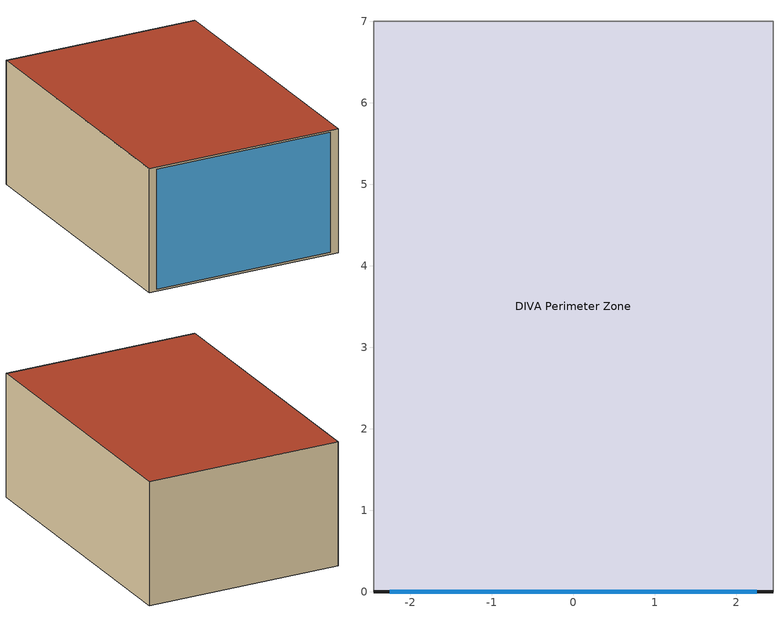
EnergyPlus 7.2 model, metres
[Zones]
DIVA Perimeter Zone
 floor outside (Wall_Composite2x6WoodStud_U0.33): 2.45,0 -2.45,0 -2.45,7 2.45,7 z-1.55
 wall outside (Wall_Composite2x4WoodStud_U0.50): 2.45,0 -2.45,0 z-1.55:1.55
 wall adiabatic (Wall_Composite2x6WoodStud_U0.33): 2.45,0 2.45,7 / -2.45,0 -2.45,7 2.45,7 z-1.55:1.55
 window (ep_window Unshaded Construction): 2.25,0 -2.25,0 z-1.5:1.5
 roof outside (Wall_Composite2x6WoodStud_U0.33): 2.45,7 -2.45,7 -2.45,0 2.45,0 z1.55
[Building]
One Zone Office Model: North Axis=0; Terrain=City; Loads Convergence Tolerance Value=0.04; Temperature Convergence Tolerance Value=0.2; Solar Distribution=FullExteriorWithReflections; Maximum Number of Warmup Days=25; Minimum Number of Warmup Days=6
[Construction]
Wall_Composite2x4WoodStud_U0.50: Composite 2x4 Wood Stud #3, Composite 2x4 Wood Stud #2, Composite 2x4 Wood Stud #1
Wall_Composite2x6WoodStud_U0.33: Composite 2x6 Wood Stud #3, Composite 2x6 Wood Stud #2, Composite 2x6 Wood Stud #1
ep_window Unshaded Construction: Simple Glazing_DoublePane_LowE
[Material] Roughness=Smooth; Thermal Absorptance=0.9; Solar Absorptance=0.7; Visible Absorptance=0.7
Name | Thickness {m} | Conductivity {W/m-K} | Density {kg/m3} | Specific Heat {J/kg-K}
Composite 2x4 Wood Stud #1 | 0.019 | 0.186 | 640 | 1048
Composite 2x4 Wood Stud #2 | 0.083 | 0.049 | 119.63 | 1048
Composite 2x4 Wood Stud #3 | 0.025 | 0.124 | 508.45 | 1048
Composite 2x6 Wood Stud #1 | 0.019 | 0.137 | 640 | 1006
Composite 2x6 Wood Stud #2 | 0.133 | 0.047 | 93.84 | 1006
Composite 2x6 Wood Stud #3 | 0.025 | 0.246 | 492.67 | 1006
[WindowMaterial:SimpleGlazingSystem]
Simple Glazing_DoublePane_LowE: U-value W/m2/K=1.63; Solar Heat Gain Coefficient=.28; Visible Transmittance=.65
[Zone]
DIVA Perimeter Zone: Type=1; Multiplier=1; Ceiling Height=Autocalculate; Volume=106.33; Floor Area {m2}=34.3; Part of Total Floor Area=Yes
[ZoneInfiltration:DesignFlowRate]
DIVA Perimeter Zone Infiltration: Zone=DIVA Perimeter Zone; Schedule=Always On; Design Volume Flow Rate Calculation Method=AirChanges/Hour; Air Changes Per Hour {ACH}=0.5; Constant Term Coefficient=1; Temperature Term Coefficient=0; Velocity Term Coefficient=0; Velocity Squared Term Coefficient=0
[Lights]
DIVA Perimeter Zone_Lights: Zone=DIVA Perimeter Zone; Schedule=Climate-Based Occupancy Schedule; Calculation Method=Watts/Area; Watts per Zone Area {W/m2}=11.74; Return Air Fraction=0; Fraction Radiant=0.42; Fraction Visible=0.18; Fraction Replaceable=1; Return Air Fraction Is Calculated from Plenum Temperature=No
[People]
DIVA Perimeter Zone People: Zone=DIVA Perimeter Zone; Schedule=Climate-Based Occupancy Schedule; Calculation Method=Area/Person; Zone Area per Person=10; Fraction Radiant=0.3; User Specified Sensible Fraction=AUTOCALCULATE; Activity Level Schedule=Activity Schedule; Carbon Dioxide Generation Rate {m3/s-W}=3.82E-8; Enable ASHRAE 55 Comfort Warnings=No; MRT Calculation=ZoneAveraged; Work Efficiency Schedule=Work Efficiency Schedule; Clothing Schedule=Clothing Schedule; Air Velocity Schedule=Air Velocity Schedule
[ElectricEquipment]
DIVA Perimeter Zone_PlugMisc_Equip: Zone=DIVA Perimeter Zone; Schedule=Climate-Based Occupancy Schedule; Design Level Calculation Method=Watts/Area; Watts per Zone Floor Area {W/m2}=4; Fraction Latent=0; Fraction Radiant=0.5; Fraction Lost=0
[ZoneControl:Thermostat]
DIVA Perimeter Zone Thermostat: Zone or ZoneList=DIVA Perimeter Zone; Control Type Schedule=HVAC Operation Schedule; Control 1=DIVA Perimeter Zone DualSPSched
[ThermostatSetpoint:DualSetpoint]
DIVA Perimeter Zone DualSPSched: Heating Setpoint Temperature Schedule=Heating Setpoint Schedule; Cooling Setpoint Temperature Schedule=Cooling Setpoint Schedule
[Zone equipment]
DIVA Perimeter Zone: DIVA Perimeter Zone Ideal Loads Air
[ZoneHVAC:IdealLoadsAirSystem]
DIVA Perimeter Zone Ideal Loads Air: Maximum Heating Supply Air Temperature {C}=40; Minimum Cooling Supply Air Temperature {C}=12; Maximum Heating Supply Air Humidity Ratio {kg-H2O/kg-air}=0.0156; Minimum Cooling Supply Air Humidity Ratio {kg-H2O/kg-air}=0.0077; Heating Limit=NoLimit; Cooling Limit=NoLimit; Heating Availability Schedule=Always On; Cooling Availability Schedule=Always On; Dehumidification Control Type=None; Humidification Control Type=None; Demand Controlled Ventilation Type=OccupancySchedule
[ZoneVentilation:DesignFlowRate] Zone=DIVA Perimeter Zone; Ventilation Type=Intake; Fan Pressure Rise{Pa}=600; Fan Total Efficiency=0.9; Constant Term Coefficient=1; Temperature Term Coefficient=0; Velocity Term Coefficient=0; Velocity Squared Term Coefficient=0
Name | Schedule | Design Volume Flow Rate calculation method | Volume Flow Rate per person {m3/s/person} | Volume Flow Rate per area {m3/s/m2}
DIVA Occupancy Based Ventilation | Climate-Based Occupancy Schedule | Flow/Person | 0.0025
DIVA Floor Area Based Ventilation | Always On | Flow/Area |  | 0.0003
[Schedule:Compact]
Always On: Through: 12/31, For: AllDays, Until: 24:00, 1
Activity Schedule: Through: 12/31, For: AllDays, Until: 24:00, 120
Air Velocity Schedule: Through: 12/31, For: AllDays, Until: 24:00, 0.2
Work Efficiency Schedule: Through: 12/31, For: AllDays, Until: 24:00, 0
Clothing Schedule: Through: 04/30, For: AllDays, Until: 24:00, 1, Through: 09/30, For: AllDays, Until: 24:00, 0.5, Through: 12/31, For: AllDays, Until: 24:00, 1
Heating Setpoint Schedule: Through: 12/31, For: Weekdays, Until: 05:00, 15, Until: 19:00, 22, Until: 24:00, 15, For SummerDesignDay, Until: 24:00, 15, For: Saturday, Until: 06:00, 15, Until: 17:00, 15, Until: 24:00, 15, For: WinterDesignDay, Until: 24:00, 22, For: Sunday Holidays AllOtherDays, Until: 24:00, 15
Cooling Setpoint Schedule: Through: 12/31, For: Weekdays SummerDesignDay, Until: 06:00, 32, Until: 22:00, 26, Until: 24:00, 32, For: Saturday, Until: 06:00, 32, Until: 18:00, 26, Until: 24:00, 32, For WinterDesignDay, Until: 24:00, 32, For: Sunday Holidays AllOtherDays, Until: 24:00, 32
Climate-Based Occupancy Schedule: Through: 12/31, For: Weekdays, Until: 06:00, 0, Until: 07:00, 0.1, Until: 08:00, 0.2, Until: 12:00, 0.95, Until: 13:00, 0.5, Until: 17:00, 0.95, Until: 18:00, 0.3, Until: 20:00, 0.1, Until: 24:00, 0.05, For: SummerDesignDay, Until: 06:00, 0, Until: 22:00, 1, Until: 24:00, 0.05, For: Saturday, Until: 06:00, 0, Until: 08:00, 0.1, Until: 12:00, 0.3, Until: 17:00, 0.1, Until: 19:00, 0, Until: 24:00, 0, For: WinterDesignDay, Until: 24:00, 0, For: Sunday Holidays AllOtherDays, Until: 06:00, 0, Until: 18:00, 0, Until: 24:00, 0
[Schedule:Year]
HVAC Operation Schedule: Control Type, Winter Control Type Week Sch, 1, 1, 3, 31, Summer Control Type Week Sch, 4, 1, 9, 30, Winter Control Type Week Sch, 10, 1, 12, 31
[Schedule:Day:Hourly]
Summer Control Type Day Sch; Winter Control Type Day Sch: Control Type, 4, 4, 4, 4, 4, 4, 4, 4, 4, 4, 4, 4, 4, 4, 4, 4, 4, 4, 4, 4, 4, 4, 4, 4
[Schedule:Week:Daily]
Summer Control Type Week Sch: Summer Control Type Day Sch, Summer Control Type Day Sch, Summer Control Type Day Sch, Summer Control Type Day Sch, Summer Control Type Day Sch, Summer Control Type Day Sch, Summer Control Type Day Sch, Summer Control Type Day Sch, Summer Control Type Day Sch, Summer Control Type Day Sch, Summer Control Type Day Sch, Summer Control Type Day Sch
Winter Control Type Week Sch: Winter Control Type Day Sch, Winter Control Type Day Sch, Winter Control Type Day Sch, Winter Control Type Day Sch, Winter Control Type Day Sch, Winter Control Type Day Sch, Winter Control Type Day Sch, Winter Control Type Day Sch, Winter Control Type Day Sch, Winter Control Type Day Sch, Winter Control Type Day Sch, Winter Control Type Day Sch
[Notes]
This data and software is provided as-is by Solemma, LLC in accordance with the DIVA software license.
Begin 01_header.idf
This file contains simulation and runperiod options
which can be freely edited.
End 01_header.idf
Begin 03_sizing_and_schedules.idf
This file contains default schedule information which
can be freely edited if desired.
END TYPE LIMITS
